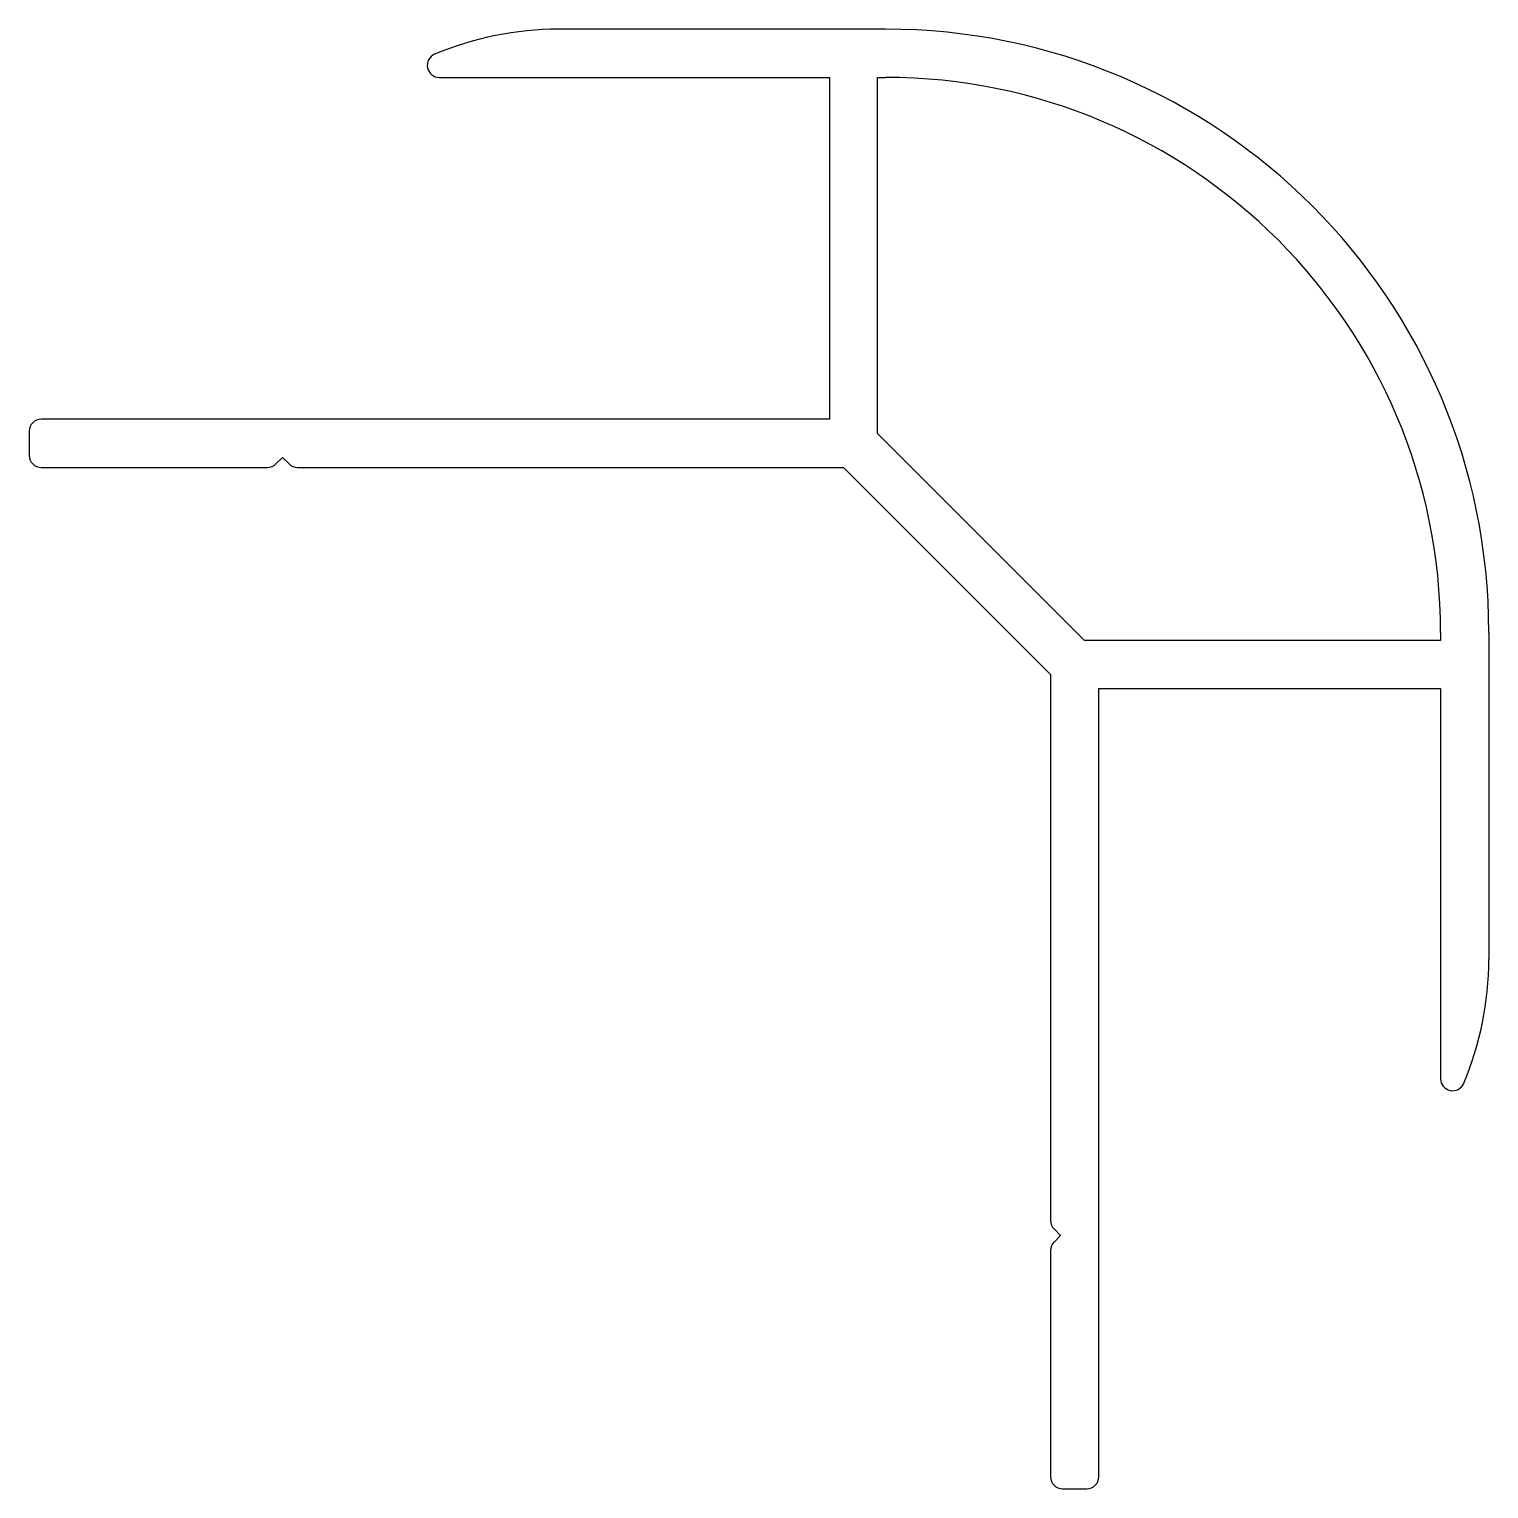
# Model space of a CAD drawing. Extents: x 932.9 to 969.2, y 742.4 to 778.7.
import ezdxf

# ---------------------------------------------------------------- set-up
doc = ezdxf.new("R2010")
doc.units = 0
doc.layers.get('0').update_dxf_attribs({"linetype": 'CONTINUOUS'})

msp = doc.modelspace()

# ---------------------------------------------------------------- linework, layer by layer
for p, q in [((954.209, 778.672), (946.076, 778.672)), ((943.109, 777.472), (952.809, 777.472)), ((952.809, 777.472), (952.809, 768.972)), ((954.009, 768.621), (954.009, 777.472)), ((954.009, 777.472), (954.209, 777.472)), ((952.809, 768.972), (933.209, 768.972)), ((932.909, 768.672), (932.909, 768.072)), ((959.158, 763.472), (954.009, 768.621)), ((933.209, 767.772), (938.835, 767.772)), ((939.209, 768.022), (939.047, 767.86)), ((939.371, 767.86), (939.209, 768.022)), ((939.583, 767.772), (953.161, 767.772)), ((953.161, 767.772), (958.309, 762.624)), ((968.009, 763.472), (959.158, 763.472)), ((968.009, 763.672), (968.009, 763.472)), ((969.209, 763.672), (969.209, 755.539)), ((958.309, 762.624), (958.309, 749.046)), ((959.509, 742.672), (959.509, 762.272)), ((959.509, 762.272), (968.009, 762.272)), ((968.009, 762.272), (968.009, 752.572)), ((958.559, 748.672), (958.397, 748.834)), ((958.397, 748.51), (958.559, 748.672)), ((958.309, 748.298), (958.309, 742.672)), ((958.609, 742.372), (959.209, 742.372))]:
    msp.add_line(p, q)
for centre, radius, start, end in [((946.076, 770.739), 7.933, 90, 112.8685), ((954.209, 763.672), 15, 0, 90), ((943.109, 777.772), 0.3, 112.8686, 270), ((954.209, 763.672), 13.8, 0, 90), ((933.209, 768.672), 0.3, 90, 180), ((933.209, 768.072), 0.3, 180, 270), ((938.835, 768.072), 0.3, 270, 315), ((939.583, 768.072), 0.3, 225.0001, 270), ((961.276, 755.539), 7.933, 337.1315, 360), ((968.309, 752.572), 0.3, 180, 337.1315), ((958.609, 749.046), 0.3, 180, 225), ((958.609, 748.298), 0.3, 135, 180), ((958.609, 742.672), 0.3, 180, 270), ((959.209, 742.672), 0.3, 270, 360)]:
    msp.add_arc(centre, radius, start, end)

doc.saveas('drawing.dxf')
